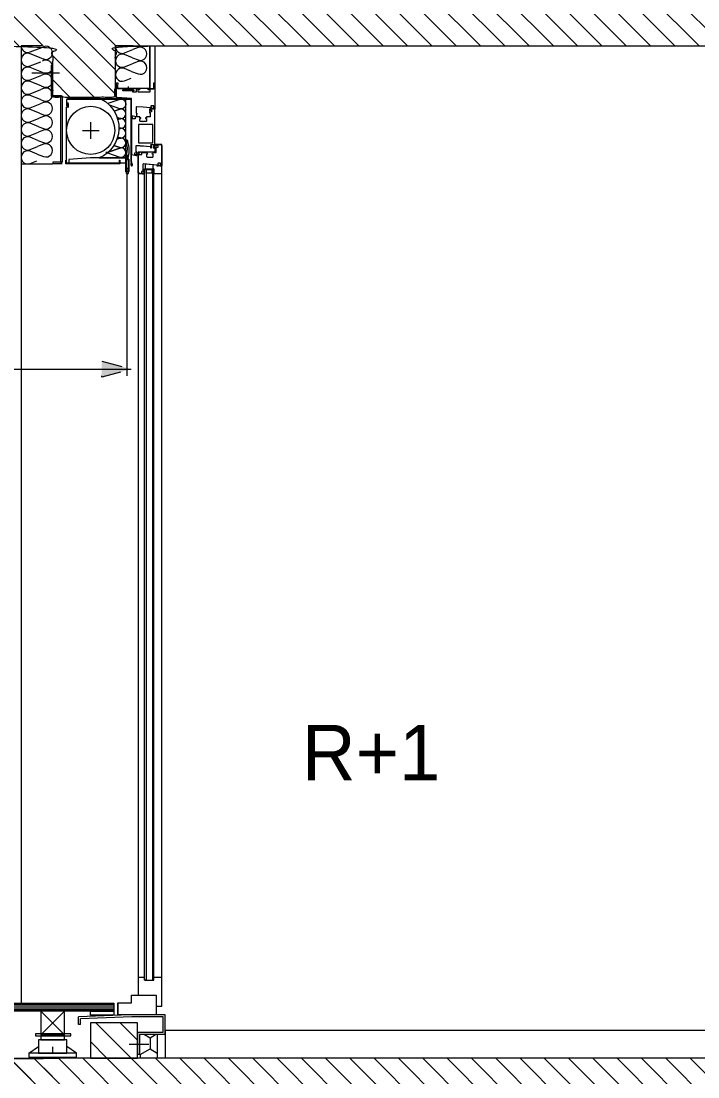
# Model space of a CAD drawing. Header units: centimetres. Extents: x -6341 to 23117, y -10090 to 8065.
# Drawn here: x -1090.5 to -918.5, y -349.8 to -81.8 of the extents above; entities that cross this region are included whole.
import ezdxf

# ---------------------------------------------------------------- set-up
doc = ezdxf.new("R2010")
doc.units = ezdxf.units.CM
doc.header["$LTSCALE"] = 12.7
doc.linetypes.add('VW-01', pattern=[0.83312, 0.41656, -0.41656])
doc.layers.get('0').update_dxf_attribs({"lineweight": 5})
for name, color, linetype, lineweight in [('B BATI-GO-coupé', 7, 'Continuous', 35), ('B BATI-GO-vu', 7, 'Continuous', 5), ('B BATI-isolation', 7, 'Continuous', 5), ('B Général', 7, 'Continuous', 5), ('C ANNOTATIONS-cotation', 7, 'Continuous', 5), ('FENETRES - vu', 7, 'Continuous', 5)]:
    doc.layers.add(name, color=color, linetype=linetype, lineweight=lineweight)
doc.styles.add('Eurostile', font='')
doc.styles.get('Eurostile').set_extended_font_data('Eurostile')
pattern_1 = [(45, (0, 0), (3.5277778, -2.6458333), [])]

# ---------------------------------------------------------------- blocks, each defined once
blk = doc.blocks.new('Groupe-55-1')
at = {"layer": 'B Général', "lineweight": 5}
for p, q in [((-5362.72, 2519.17), (-5360.22, 2520.87)), ((-5356.64, 2520.8), (-5356.64, 2519.23)), ((-5350.56, 2519.17), (-5353.07, 2520.86))]:
    blk.add_line(p, q, dxfattribs=at)
at = {"layer": 'B Général', "color": 7, "lineweight": 5, "flags": 128}
for points in [[(-5361.23, 2524.08), (-5352.29, 2524.08), (-5352.29, 2523.57), (-5361.23, 2523.57)], [(-5360.22, 2522.57), (-5353.07, 2522.57), (-5353.07, 2519.17), (-5360.22, 2519.17)], [(-5359.62, 2523.57), (-5353.66, 2523.57), (-5353.66, 2522.57), (-5359.62, 2522.57)], [(-5362.72, 2519.17), (-5350.56, 2519.17), (-5350.56, 2518.16), (-5362.72, 2518.16)]]:
    blk.add_lwpolyline(points, close=True, dxfattribs=at)
blk = doc.blocks.new('loggia sans lumon')
at = {"layer": 'B Général', "linetype": 'Continuous', "lineweight": 5, "true_color": 0x808080}
h = blk.add_hatch(dxfattribs=at)
h.set_pattern_fill('BOIS FIL HOR', color=8, style=0, pattern_type=2)
h.set_pattern_definition([(0, (0.52917, -0.70556), (0.352777777, -0.440972222), [])])
h.paths.add_polyline_path([(-5156.17, 2531.93), (-5372.22, 2531.93), (-5372.22, 2529.83), (-5156.17, 2529.83)])
at = {"layer": 'B Général', "linetype": 'Continuous', "lineweight": 5}
h = blk.add_hatch(dxfattribs=at)
h.set_pattern_fill('45_0_15_52', style=0, pattern_type=2)
h.set_pattern_definition(pattern_1)
h.paths.add_polyline_path([(-5356.59, 2517.91), (-5356.62, 2497.93), (-5151.67, 2497.93), (-5151.67, 2499.93), (-5151.28, 2499.82), (-5150.93, 2499.67), (-5150.62, 2499.48), (-5150.35, 2499.25), (-5150.12, 2498.98), (-5149.93, 2498.67), (-5149.78, 2498.32), (-5149.67, 2497.93), (-5148.17, 2497.93), (-5148.17, 2515.82)])
at = {"layer": 'B Général', "color": 7, "linetype": 'Continuous', "lineweight": 5}
for p, q in [((-5359.62, 2529.83), (-5353.62, 2523.83)), ((-5359.62, 2523.83), (-5353.62, 2529.83))]:
    blk.add_line(p, q, dxfattribs=at)
at = {"layer": 'B Général', "lineweight": 5, "flags": 128}
for points in [[(-5156.17, 2531.93), (-5372.22, 2531.93), (-5372.22, 2529.83), (-5156.17, 2529.83)], [(-5359.62, 2529.83), (-5353.62, 2529.83), (-5353.62, 2523.83), (-5359.62, 2523.83)]]:
    blk.add_lwpolyline(points, close=True, dxfattribs=at)
at = {"layer": 'B Général', "color": 7, "linetype": 'Continuous', "lineweight": 5}
blk.add_open_spline([(-5356.62, 2497.93), (-5254.15, 2497.93), (-5151.67, 2497.93), (-5151.67, 2498.93), (-5151.67, 2499.93), (-5150.02, 2499.57), (-5149.67, 2497.93), (-5148.92, 2497.93), (-5148.17, 2497.93), (-5148.17, 2506.87), (-5148.17, 2515.82), (-5252.38, 2516.86), (-5356.59, 2517.91)], degree=2, knots=[0, 0, 0, 1, 1, 2, 2, 3, 3, 4, 4, 5, 5, 6, 6, 6], dxfattribs=at)
at = {"layer": 'B Général', "color": 7}
blk.add_blockref('Groupe-55-1', (0, 0), dxfattribs=at)
blk = doc.blocks.new('Groupe-66-1')
at = {"layer": 'FENETRES - vu', "color": 7, "lineweight": 5, "flags": 128}
for points in [[(-1712.52, 3542.83, -0.409755), (-1711.29, 3543.97, -0.408492), (-1710.06, 3542.83)], [(-1707.89, 3541.8), (-1707.66, 3542.45, 0.080781), (-1707.59, 3542.8, -0.008653), (-1707.59, 3542.83, 0.391634), (-1708.83, 3543.97, 0.391634), (-1710.06, 3542.83, -0.008653), (-1710.06, 3542.79, 0.080781), (-1710, 3542.45), (-1709.5, 3541.04)], [(-1705.26, 3542.24), (-1705.19, 3542.45, 0.080781), (-1705.13, 3542.8, -0.008653), (-1705.13, 3542.83, 0.391634), (-1706.36, 3543.97, 0.391634), (-1707.59, 3542.83, -0.008653), (-1707.59, 3542.8, 0.080781), (-1707.53, 3542.45), (-1707.36, 3541.96)], [(-1702.91, 3541.91), (-1702.72, 3542.45, 0.080781), (-1702.66, 3542.8, -0.008653), (-1702.66, 3542.83, 0.391634), (-1703.89, 3543.97, 0.391634), (-1705.13, 3542.83, -0.008653), (-1705.13, 3542.8, 0.080781), (-1705.06, 3542.45), (-1704.99, 3542.24)], [(-1700.79, 3540.95), (-1700.26, 3542.45, 0.080781), (-1700.19, 3542.8, -0.008653), (-1700.19, 3542.83, 0.391634), (-1701.43, 3543.97, 0.391634), (-1702.66, 3542.83, -0.008653), (-1702.66, 3542.8, 0.080781), (-1702.6, 3542.45), (-1702.34, 3541.72)], [(-1698.96, 3543.97, 0.391649), (-1700.19, 3542.83, -0.008653), (-1700.19, 3542.8, 0.080781), (-1700.13, 3542.45), (-1699.09, 3539.51)], [(-1699.01, 3539.26, -0.068645), (-1698.96, 3538.97, -0.080781), (-1698.9, 3539.31), (-1697.79, 3542.45, 0.080781), (-1697.73, 3542.8, -0.008653), (-1697.73, 3542.83, 0.391619), (-1698.96, 3543.97)], [(-1712.52, 3542.81, -0.003455), (-1712.52, 3542.83)], [(-1712.52, 3542.81, 0.008471), (-1712.52, 3542.78)], [(-1712.52, 3542.78, 0.076554), (-1712.46, 3542.45), (-1711.4, 3539.44)], [(-1709.5, 3541.04), (-1710, 3542.45, -0.080781), (-1710.06, 3542.79, -0.080781), (-1710.12, 3542.45), (-1711.05, 3539.81)], [(-1707.36, 3541.96), (-1707.53, 3542.45, -0.080781), (-1707.59, 3542.8, -0.080781), (-1707.66, 3542.45), (-1707.89, 3541.8)], [(-1704.99, 3542.24), (-1705.06, 3542.45, -0.080781), (-1705.13, 3542.8, -0.080781), (-1705.19, 3542.45), (-1705.26, 3542.24)], [(-1702.34, 3541.72), (-1702.6, 3542.45, -0.080781), (-1702.66, 3542.8, -0.080781), (-1702.72, 3542.45), (-1702.91, 3541.91)], [(-1699.09, 3539.51), (-1700.13, 3542.45, -0.080781), (-1700.19, 3542.8, -0.080781), (-1700.26, 3542.45), (-1700.79, 3540.95)], [(-1698.91, 3539.29, -0.00473), (-1698.9, 3539.31), (-1697.79, 3542.45, 0.080781), (-1697.73, 3542.8, 0.022561), (-1697.72, 3542.7)], [(-1697.72, 3542.7, -0.022561), (-1697.73, 3542.8, 0.008653), (-1697.73, 3542.83, -0.022591), (-1697.72, 3542.93)], [(-1699.09, 3539.51), (-1699.02, 3539.31, -0.012068), (-1699.01, 3539.26)]]:
    blk.add_lwpolyline(points, format="xyb", dxfattribs=at)
for points in [[(-1710.06, 3542.79, -0.008653), (-1710.06, 3542.83, -0.008653), (-1710.06, 3542.79)], [(-1707.59, 3542.8, -0.008653), (-1707.59, 3542.83, -0.008653), (-1707.59, 3542.8)], [(-1705.13, 3542.8, -0.008653), (-1705.13, 3542.83, -0.008653), (-1705.13, 3542.8)], [(-1702.66, 3542.8, -0.008653), (-1702.66, 3542.83, -0.008653), (-1702.66, 3542.8)], [(-1700.19, 3542.8, -0.008653), (-1700.19, 3542.83, -0.008653), (-1700.19, 3542.8)], [(-1697.73, 3542.8, -0.008653), (-1697.73, 3542.83, -0.008653), (-1697.73, 3542.8)], [(-1698.96, 3538.93, -0.008653), (-1698.96, 3538.97, -0.008653), (-1698.96, 3538.93)]]:
    blk.add_lwpolyline(points, format="xyb", close=True, dxfattribs=at)
blk = doc.blocks.new('Groupe-67-1')
at = {"layer": 'FENETRES - vu', "lineweight": 5, "flags": 128}
blk.add_lwpolyline([(-1697.65, 3543.97), (-1712.52, 3543.97), (-1712.52, 3537.79, -0.290703), (-1704.91, 3542.24, -0.290703), (-1697.65, 3537.24)], format="xyb", close=True, dxfattribs=at)
at = {"layer": 'FENETRES - vu', "color": 7}
blk.add_blockref('Groupe-66-1', (0, 0), dxfattribs=at)
blk = doc.blocks.new('Groupe-68-1')
at = {"layer": 'FENETRES - vu', "lineweight": 5}
for p, q in [((-1704.61, 3532.96), (-1704.61, 3537.21)), ((-1702.48, 3535.08), (-1706.73, 3535.08))]:
    blk.add_line(p, q, dxfattribs=at)
at = {"layer": 'FENETRES - vu', "lineweight": 5, "flags": 128}
blk.add_lwpolyline([(-1696.37, 3529.52), (-1696.37, 3543.97), (-1697.65, 3543.97), (-1697.65, 3535.05), (-1697.22, 3529.52)], close=True, dxfattribs=at)
at = {"layer": 'FENETRES - vu', "lineweight": 5}
blk.add_circle((-1704.61, 3535.08), 6.12, dxfattribs=at)
at = {"layer": 'FENETRES - vu', "color": 7}
blk.add_blockref('Groupe-67-1', (0, 0), dxfattribs=at)
blk = doc.blocks.new('Groupe-69-1')
at = {"layer": 'FENETRES - vu'}
for p, q in [((-1475.07, 3553.99), (-1480.07, 3553.99)), ((-1480.07, 3553.99), (-1480.07, 3544.99)), ((-1475.07, 3553.99), (-1475.07, 3547.49)), ((-1475.57, 3553.49), (-1479.57, 3553.49)), ((-1479.57, 3553.49), (-1479.57, 3545.49)), ((-1475.57, 3553.49), (-1475.57, 3546.99)), ((-1472.57, 3549.82), (-1472.57, 3544.82)), ((-1475.57, 3546.99), (-1470.07, 3546.99)), ((-1475.07, 3547.49), (-1470.07, 3547.49)), ((-1470.07, 3546.99), (-1470.07, 3547.49)), ((-1480.07, 3544.99), (-1479.59, 3531.99)), ((-1479.57, 3545.49), (-1479.09, 3532.49)), ((-1477.59, 3532.49), (-1479.09, 3532.49)), ((-1477.59, 3532.49), (-1477.59, 3531.99)), ((-1477.59, 3531.99), (-1479.59, 3531.99))]:
    blk.add_line(p, q, dxfattribs=at)
blk = doc.blocks.new('Groupe-70-1')
at = {"layer": 'B BATI-GO-vu', "linetype": 'Continuous', "lineweight": 5}
h = blk.add_hatch(dxfattribs=at)
h.set_pattern_fill('45_0_15_52', style=0, pattern_type=2)
h.set_pattern_definition(pattern_1)
h.paths.add_polyline_path([(-1469.09, 3534.99), (-1469.09, 3546.99), (-1478.07, 3546.99), (-1478.07, 3534.99)])
at = {"layer": 'B BATI-GO-vu', "flags": 128}
blk.add_lwpolyline([(-1469.09, 3534.99), (-1469.09, 3546.99), (-1478.07, 3546.99), (-1478.07, 3534.99)], close=True, dxfattribs=at)
blk = doc.blocks.new('Groupe-71-1')
at = {"layer": 'B BATI-isolation', "linetype": 'Continuous', "lineweight": 5, "true_color": 0x444444}
h = blk.add_hatch(dxfattribs=at)
h.set_pattern_fill('HEXA_0_05_5', color=250, style=0, pattern_type=2)
h.set_pattern_definition([(0, (-107.5736, -81.019), (4.2613636, 2.4602994), [2.840909, -5.681818]), (120, (-107.5736, -81.019), (-4.2613636, 2.4602994), [2.840909, -5.681818]), (60, (-104.7327, -76.0983), (9e-09, 4.9205988), [2.840909, -5.681818])])
h.paths.add_polyline_path([(-1473.65, 3547.49), (-1470.07, 3547.49), (-1470.07, 3546.99), (-1469.07, 3546.99), (-1469.07, 3551.99), (-1475.07, 3551.99), (-1475.07, 3547.49)])
at = {"layer": 'B BATI-GO-coupé', "linetype": 'Continuous', "lineweight": 5}
blk.add_line((-1696.09, 3517.4), (-1483.07, 3517.4), dxfattribs=at)
at = {"layer": 'B BATI-GO-vu', "linetype": 'Continuous', "lineweight": 5}
for p, q in [((-1476.09, 3553.99), (-1469.09, 3553.99)), ((-1480.07, 3551.99), (-1480.07, 3541.99)), ((-1475.09, 3551.99), (-1469.09, 3551.99)), ((-1483.09, 3541.99), (-1480.07, 3541.99))]:
    blk.add_line(p, q, dxfattribs=at)
at = {"layer": 'B BATI-GO-vu', "linetype": 'Continuous', "lineweight": 5, "flags": 128}
blk.add_lwpolyline([(-1480.99, 3534.99), (-1480.99, 3540.99), (-1479.99, 3540.99), (-1479.99, 3534.99)], close=True, dxfattribs=at)
at = {"layer": 'B BATI-isolation'}
for p, q in [((-1475.07, 3553.99), (-1469.07, 3553.99)), ((-1475.07, 3551.99), (-1469.07, 3551.99))]:
    blk.add_line(p, q, dxfattribs=at)
at = {"layer": 'B Général', "color": 7, "lineweight": 5}
for p, q in [((-1487.67, 3553.11), (-1695.61, 3553.11)), ((-1693.99, 3547.11), (-1488.07, 3547.11)), ((-1719.14, 3527.11), (-1719.14, 3520.11))]:
    blk.add_line(p, q, dxfattribs=at)
at = {"layer": 'B Général', "lineweight": 5}
for p, q in [((-1488.86, 3548.84), (-1488.86, 3550.94)), ((-1714.64, 3544.66), (-1715.77, 3544.66))]:
    blk.add_line(p, q, dxfattribs=at)
at = {"layer": 'B Général', "color": 7, "linetype": 'Continuous', "lineweight": 5}
for p, q in [((-1714.64, 3543.59), (-1714.89, 3543.59)), ((-1714.64, 3543.46), (-1714.89, 3543.46)), ((-1714.64, 3543.35), (-1714.89, 3543.35)), ((-1642.31, 3544.38), (-1693.81, 3544.38))]:
    blk.add_line(p, q, dxfattribs=at)
at = {"layer": 'B Général', "color": 7, "linetype": 'Continuous', "lineweight": 5, "flags": 128}
for points in [[(-1726.07, 3550.1), (-1726.07, 3551.4), (-1715.16, 3551.4), (-1715.16, 3550.1)], [(-1726.07, 3541.4), (-1726.07, 3550.1), (-1715.21, 3550.1), (-1715.21, 3541.4)], [(-1701.48, 3550.85), (-1706.08, 3550.85), (-1706.08, 3547.25), (-1701.48, 3547.25)], [(-1693.85, 3550.74), (-1693.85, 3550.71), (-1694.61, 3550.71), (-1694.61, 3550.74)], [(-1694.61, 3549.14), (-1694.61, 3549.17), (-1693.85, 3549.17), (-1693.85, 3549.14)], [(-1714.64, 3543.26), (-1714.89, 3543.26), (-1714.89, 3546.06), (-1714.64, 3546.06)]]:
    blk.add_lwpolyline(points, close=True, dxfattribs=at)
at = {"layer": 'B Général', "color": 7, "lineweight": 5, "flags": 128}
blk.add_lwpolyline([(-1726.07, 3551.4), (-1715.16, 3551.4), (-1715.16, 3550.1), (-1726.07, 3550.1)], dxfattribs=at)
at = {"layer": 'B Général', "color": 7, "linetype": 'Continuous', "lineweight": 5, "flags": 128}
for points in [[(-1710.11, 3551.41, -0.414214), (-1710.01, 3551.31), (-1710.01, 3550.91), (-1710.28, 3550.91), (-1710.28, 3551.14), (-1710.71, 3551.14, 0.414214), (-1710.81, 3551.04), (-1710.81, 3550.46, 0.414214), (-1710.71, 3550.36), (-1710.66, 3550.36, 0.414214), (-1710.56, 3550.46), (-1710.56, 3550.51), (-1710.01, 3550.51), (-1710.01, 3550.26), (-1710.31, 3550.29), (-1710.46, 3548.38), (-1710.58, 3546.77, 0.437409), (-1710.48, 3546.66), (-1708.96, 3546.66), (-1708.96, 3546.81), (-1708.71, 3546.81, -0.339454), (-1708.69, 3546.8), (-1708.66, 3546.69), (-1708.36, 3546.69), (-1708.33, 3546.8, -0.339454), (-1708.31, 3546.81), (-1708.01, 3546.81), (-1708.01, 3546.66), (-1708.3, 3545.56, -0.339454), (-1708.49, 3545.41), (-1712.71, 3545.41), (-1712.92, 3541.8, -0.396669), (-1713.12, 3541.61), (-1716.71, 3541.61), (-1716.71, 3541.79, -0.468969), (-1716.47, 3541.99), (-1716.06, 3541.91), (-1715.21, 3541.91), (-1715.21, 3545.41), (-1715.21, 3545.59, -0.468969), (-1714.97, 3545.79), (-1714.56, 3545.71), (-1714.46, 3545.71, 0.414214), (-1714.41, 3545.76), (-1714.41, 3546.74), (-1715.11, 3546.74, -0.414214), (-1715.16, 3546.79), (-1715.16, 3547.51), (-1714.89, 3547.51), (-1714.89, 3547.01), (-1714.39, 3547.01), (-1714.39, 3548.41), (-1714.39, 3550.21), (-1714.89, 3550.21), (-1714.89, 3549.71), (-1715.16, 3549.71), (-1715.16, 3551.11), (-1716.71, 3551.11, -0.414214), (-1716.41, 3551.41), (-1714.12, 3551.41), (-1710.11, 3551.41)], [(-1698.89, 3546.8, 0.339454), (-1698.91, 3546.81), (-1699.16, 3546.81), (-1699.16, 3546.66), (-1700.74, 3546.66, -0.437459), (-1700.79, 3546.72), (-1700.73, 3547.48), (-1700.71, 3547.66), (-1700.66, 3548.38), (-1700.68, 3548.41), (-1700.65, 3548.45), (-1700.59, 3549.26), (-1700.57, 3549.44), (-1700.51, 3550.29), (-1700.21, 3550.26), (-1700.21, 3550.51), (-1700.76, 3550.51), (-1700.76, 3550.46, -0.414214), (-1700.86, 3550.36), (-1700.91, 3550.36, -0.414214), (-1701.01, 3550.46), (-1701.01, 3551.04, -0.414214), (-1700.91, 3551.14), (-1700.48, 3551.14), (-1700.48, 3550.91), (-1700.21, 3550.91), (-1700.21, 3551.31, 0.414214), (-1700.31, 3551.41), (-1709.81, 3551.41, 0.414214), (-1710.01, 3551.21), (-1710.01, 3550.01), (-1709.71, 3550.01, 0.339454), (-1709.69, 3550.03), (-1709.66, 3550.14, 0.493145), (-1709.68, 3550.16), (-1709.75, 3550.16, -0.414214), (-1709.78, 3550.19), (-1709.78, 3550.46, -0.414214), (-1709.73, 3550.51), (-1709.35, 3550.51, -0.339454), (-1709.31, 3550.48), (-1709.23, 3550.2, -0.493145), (-1709.26, 3550.16), (-1709.34, 3550.16, 0.493145), (-1709.36, 3550.14), (-1709.33, 3550.03, 0.339454), (-1709.31, 3550.01), (-1709.06, 3550.01), (-1709.06, 3550.16), (-1708.01, 3550.16), (-1708.01, 3549.22), (-1707.79, 3549.22), (-1707.79, 3549.02), (-1707.61, 3549.02), (-1707.61, 3549.24), (-1706.98, 3549.24, -0.414214), (-1706.83, 3549.09), (-1706.83, 3548.46), (-1706.78, 3548.41), (-1706.83, 3548.36), (-1706.83, 3547.74, -0.414214), (-1706.98, 3547.59), (-1707.61, 3547.59), (-1707.61, 3547.8), (-1707.79, 3547.8), (-1707.79, 3547.6), (-1708.01, 3547.6), (-1708.01, 3546.45), (-1708.01, 3546.36), (-1707.51, 3546.36), (-1707.51, 3545.78, -0.414214), (-1707.61, 3545.68), (-1708.01, 3545.68), (-1708.01, 3545.51, 0.414214), (-1707.91, 3545.41), (-1707.01, 3545.41), (-1698.69, 3545.41, 0.339454), (-1698.5, 3545.56), (-1698.21, 3546.66), (-1698.21, 3546.81), (-1698.51, 3546.81, 0.339454), (-1698.53, 3546.8), (-1698.56, 3546.69, 0.493145), (-1698.54, 3546.66), (-1698.46, 3546.66, -0.493145), (-1698.43, 3546.63), (-1698.51, 3546.35, -0.339454), (-1698.55, 3546.31), (-1698.86, 3546.31, -0.339454), (-1698.91, 3546.35), (-1698.98, 3546.63, -0.493145), (-1698.95, 3546.66), (-1698.88, 3546.66, 0.493145), (-1698.86, 3546.69)], [(-1695.78, 3552.61), (-1695.78, 3552.84), (-1696.21, 3552.84, 0.198912), (-1696.28, 3552.81, 0.198912), (-1696.31, 3552.74), (-1696.31, 3552.28, 0.335609), (-1696.2, 3552.14, 0.179888), (-1696.11, 3552.14), (-1696.07, 3552.17, -0.109518), (-1695.85, 3552.21), (-1695.51, 3552.21), (-1695.51, 3551.96), (-1695.81, 3551.99), (-1696.08, 3548.47, 0.209139), (-1696.06, 3548.39, 0.209139), (-1695.98, 3548.36), (-1694.46, 3548.36), (-1694.46, 3548.51), (-1694.21, 3548.51, -0.339454), (-1694.19, 3548.5), (-1694.16, 3548.39, -0.233167), (-1694.16, 3548.37, -0.233167), (-1694.18, 3548.36), (-1694.25, 3548.36, 0.233167), (-1694.27, 3548.35, 0.233167), (-1694.28, 3548.33), (-1694.21, 3548.05, 0.339454), (-1694.16, 3548.01), (-1693.85, 3548.01, 0.339454), (-1693.81, 3548.05), (-1693.73, 3548.33, 0.233167), (-1693.74, 3548.35, 0.233167), (-1693.76, 3548.36), (-1693.84, 3548.36, -0.233167), (-1693.85, 3548.37, -0.233167), (-1693.86, 3548.39), (-1693.83, 3548.5, -0.339454), (-1693.81, 3548.51), (-1693.51, 3548.51), (-1693.51, 3548.36), (-1693.8, 3547.26, -0.339454), (-1693.99, 3547.11), (-1698.86, 3547.11, -0.198912), (-1698.93, 3547.14, -0.198912), (-1698.96, 3547.21), (-1698.96, 3547.36), (-1698.81, 3547.36), (-1698.81, 3547.31), (-1698.61, 3547.31, 0.414214), (-1698.51, 3547.41), (-1698.51, 3548.04), (-1698.91, 3548.04), (-1698.91, 3547.94), (-1699.01, 3547.94), (-1699.01, 3549.3), (-1698.79, 3549.3), (-1698.79, 3549.44), (-1698.61, 3549.5), (-1698.61, 3549.29), (-1697.98, 3549.29, 0.414214), (-1697.83, 3549.44), (-1697.83, 3550.06), (-1697.78, 3550.11), (-1697.83, 3550.16), (-1697.83, 3550.79, 0.414214), (-1697.98, 3550.94), (-1698.61, 3550.94), (-1698.61, 3550.72), (-1698.79, 3550.79), (-1698.79, 3550.92), (-1699.01, 3550.92), (-1699.01, 3551.71), (-1700.31, 3551.71, -0.339454), (-1700.33, 3551.73), (-1700.36, 3551.84, -0.233167), (-1700.35, 3551.86, -0.233167), (-1700.34, 3551.86), (-1700.26, 3551.86, 0.233167), (-1700.24, 3551.87, 0.233167), (-1700.23, 3551.9), (-1700.31, 3552.18, 0.339454), (-1700.35, 3552.21), (-1700.76, 3552.21, 0.198912), (-1700.79, 3552.2, 0.198912), (-1700.81, 3552.16), (-1700.81, 3551.89, 0.198912), (-1700.8, 3551.87, 0.198912), (-1700.78, 3551.86), (-1700.68, 3551.86, -0.233167), (-1700.66, 3551.86, -0.233167), (-1700.66, 3551.84), (-1700.69, 3551.73, -0.339454), (-1700.71, 3551.71), (-1701.01, 3551.71), (-1701.01, 3552.91, -0.414214), (-1700.81, 3553.11), (-1695.61, 3553.11, -0.414214), (-1695.51, 3553.01), (-1695.51, 3552.66, -0.414214), (-1695.56, 3552.61)], [(-1712.52, 3545.01, -0.414214), (-1712.22, 3545.31), (-1696.72, 3545.31), (-1695.86, 3545.61, -0.463007), (-1695.72, 3545.53, -0.463007), (-1695.82, 3545.41), (-1696.32, 3545.41), (-1696.32, 3545.31), (-1695.82, 3545.31, 0.463007), (-1695.63, 3545.55, 0.463007), (-1695.89, 3545.7), (-1696.74, 3545.41), (-1712.22, 3545.41, 0.414214), (-1712.62, 3545.01), (-1712.62, 3529.31, 0.414214), (-1712.22, 3528.91), (-1710.96, 3528.91, 0.414214), (-1710.82, 3529.05, 0.414214), (-1710.96, 3529.19), (-1711.35, 3529.19, -0.414214), (-1711.42, 3529.27, -0.414214), (-1711.35, 3529.34), (-1710.75, 3529.34, -0.2215), (-1710.53, 3529.24), (-1710.45, 3529.3, 0.2215), (-1710.75, 3529.44), (-1711.35, 3529.44, 0.414214), (-1711.52, 3529.27, 0.414214), (-1711.35, 3529.09), (-1710.96, 3529.09, -0.414214), (-1710.92, 3529.05, -0.414214), (-1710.96, 3529.01), (-1712.22, 3529.01, -0.414214), (-1712.52, 3529.31)], [(-1697.32, 3543.98, -0.414214), (-1697.35, 3544.01), (-1697.35, 3544.23, 0.365338), (-1697.38, 3544.27), (-1697.71, 3544.35, 0.414214), (-1697.79, 3544.27, 0.414214), (-1697.71, 3544.19), (-1697.68, 3544.19, -0.414214), (-1697.65, 3544.16), (-1697.65, 3544.13, -0.414214), (-1697.68, 3544.1), (-1697.71, 3544.1, -0.414214), (-1697.88, 3544.28, -0.414214), (-1697.71, 3544.45), (-1697.39, 3544.37, 0.464839), (-1697.35, 3544.4), (-1697.35, 3544.63, -0.414214), (-1697.2, 3544.78), (-1694.11, 3544.78, -0.414214), (-1694.08, 3544.75), (-1694.08, 3544.57, -0.414214), (-1694.12, 3544.53), (-1694.14, 3544.53, -0.414214), (-1694.18, 3544.57), (-1694.18, 3544.68), (-1694.86, 3544.68), (-1694.86, 3544.08), (-1694.18, 3544.08), (-1694.18, 3544.19, -0.414214), (-1694.14, 3544.23), (-1694.12, 3544.23, -0.414214), (-1694.08, 3544.19), (-1694.08, 3544.01, -0.414214), (-1694.11, 3543.98)], [(-1697.35, 3544.63), (-1697.35, 3544.4, -0.464839), (-1697.39, 3544.37), (-1697.71, 3544.45, 0.414214), (-1697.88, 3544.28, 0.414214), (-1697.71, 3544.1), (-1697.68, 3544.1, 0.414214), (-1697.65, 3544.13), (-1697.65, 3544.16, 0.414214), (-1697.68, 3544.19), (-1697.71, 3544.19, -0.414214), (-1697.79, 3544.27, -0.414214), (-1697.71, 3544.35), (-1697.38, 3544.27, -0.365338), (-1697.35, 3544.23), (-1697.35, 3544.01, 0.414214), (-1697.32, 3543.98), (-1694.11, 3543.98, 0.414214), (-1694.08, 3544.01), (-1694.08, 3544.19, 0.414214), (-1694.12, 3544.23), (-1694.14, 3544.23, 0.414214), (-1694.18, 3544.19), (-1694.18, 3544.08), (-1694.86, 3544.08), (-1694.86, 3544.68), (-1694.18, 3544.68), (-1694.18, 3544.57, 0.414214), (-1694.14, 3544.53), (-1694.12, 3544.53, 0.414214), (-1694.08, 3544.57), (-1694.08, 3544.75, 0.414214), (-1694.11, 3544.78), (-1697.2, 3544.78, 0.414214)], [(-1697.2, 3544.68, 0.414214), (-1697.25, 3544.63), (-1697.25, 3544.11, 0.414214), (-1697.21, 3544.08), (-1694.96, 3544.08), (-1694.96, 3544.68)], [(-1694.96, 3544.68), (-1694.96, 3544.08), (-1697.21, 3544.08, -0.414214), (-1697.25, 3544.11), (-1697.25, 3544.63, -0.414214), (-1697.2, 3544.68)], [(-1694.28, 3544.58), (-1694.28, 3544.18), (-1694.18, 3544.18), (-1694.18, 3544.3, -0.414214), (-1694.15, 3544.33), (-1694.13, 3544.33, -0.344183), (-1694.11, 3544.31, 0.52416), (-1693.64, 3544.13, 0.52416), (-1693.64, 3544.63, 0.52416), (-1694.11, 3544.45, -0.344183), (-1694.13, 3544.43), (-1694.15, 3544.43, -0.414214), (-1694.18, 3544.46), (-1694.18, 3544.58)], [(-1714.06, 3541.11), (-1713.46, 3541.11), (-1713.46, 3541.61), (-1714.06, 3541.61, -0.4)], [(-1696.18, 3540.61), (-1696.18, 3542.37, 0.414214), (-1696.18, 3542.37), (-1697.08, 3542.37), (-1697.08, 3542.47), (-1696.18, 3542.47, -0.414214), (-1696.08, 3542.37), (-1696.08, 3540.61), (-1696.08, 3528.85, -0.414214), (-1696.18, 3528.75), (-1697.08, 3528.75), (-1697.08, 3528.85), (-1696.18, 3528.85)], [(-1710.39, 3528.96), (-1710.79, 3529.32), (-1711.35, 3529.32), (-1711.35, 3529.22), (-1710.83, 3529.22), (-1710.43, 3528.86), (-1696.3, 3528.86, 0.414214), (-1696.2, 3528.96), (-1696.2, 3530.86), (-1696.3, 3530.86), (-1696.3, 3528.96)]]:
    blk.add_lwpolyline(points, format="xyb", close=True, dxfattribs=at)
at = {"layer": 'B Général', "lineweight": 5, "flags": 128}
for points in [[(-1693.63, 3548.74), (-1694.86, 3548.74), (-1694.86, 3551.14), (-1693.63, 3551.14), (-1693.63, 3553.11), (-1701.01, 3553.11), (-1701.01, 3551.4), (-1699.07, 3551.4), (-1699.07, 3547.11), (-1693.63, 3547.11)], [(-1480.07, 3541.99), (-1483.09, 3541.99), (-1483.09, 3545.41), (-1485.09, 3545.41), (-1485.09, 3551.71), (-1480.07, 3551.71)], [(-1696.05, 3548.94), (-1694.86, 3548.94), (-1694.86, 3550.94), (-1695.89, 3550.94)]]:
    blk.add_lwpolyline(points, close=True, dxfattribs=at)
at = {"layer": 'B Général', "color": 7, "lineweight": 5, "flags": 128}
for points in [[(-1694.86, 3551.14), (-1694.86, 3550.74), (-1488.86, 3550.74), (-1488.86, 3551.14)], [(-1694.86, 3548.74), (-1694.86, 3549.14), (-1488.86, 3549.14), (-1488.86, 3548.74)], [(-1693.85, 3549.14), (-1693.85, 3549.17), (-1694.61, 3549.17), (-1694.61, 3549.14)]]:
    blk.add_lwpolyline(points, close=True, dxfattribs=at)
blk.add_lwpolyline([(-1693.92, 3549.94), (-1693.85, 3549.94, -0.414214), (-1693.76, 3549.84), (-1693.76, 3549.26, -0.414214), (-1693.85, 3549.17), (-1694.61, 3549.17, -0.414214), (-1694.71, 3549.26), (-1694.71, 3550.61, -0.414214), (-1694.61, 3550.71), (-1693.85, 3550.71, -0.414214), (-1693.76, 3550.61), (-1693.76, 3550.03, -0.414214), (-1693.85, 3549.94)], format="xyb", dxfattribs=at)
at = {"layer": 'B Général', "color": 7, "linetype": 'Continuous', "lineweight": 5, "flags": 128}
blk.add_lwpolyline([(-1702.05, 3544.17), (-1702.04, 3544.2), (-1702.04, 3544.2), (-1701.94, 3544.17, -0.414174), (-1701.91, 3544.11, -0.414185), (-1701.97, 3544.08), (-1702.08, 3544.12, -0.414201), (-1702.17, 3544.29, -0.331865), (-1702, 3544.41), (-1701.52, 3544.41, 0.41404), (-1701.47, 3544.46), (-1701.48, 3544.5, -0.058942), (-1701.48, 3544.51, -0.330261), (-1701.45, 3544.55, -0.022246), (-1700.79, 3544.68), (-1700.74, 3544.65), (-1700.69, 3544.69, -0.008901), (-1699.84, 3544.77), (-1699.79, 3544.74), (-1699.74, 3544.78, -0.495603), (-1699.73, 3544.78, -0.01102), (-1698.72, 3544.75), (-1698.67, 3544.71), (-1698.62, 3544.74, -0.034922), (-1698.3, 3544.69, -0.026569), (-1697.59, 3544.52), (-1697.59, 3544.51, -0.321867), (-1697.55, 3544.47, -0.401241), (-1697.6, 3544.42), (-1698.1, 3544.44), (-1698.12, 3544.44, 0.424456), (-1698.32, 3544.25), (-1698.32, 3544.22, 0.341677), (-1698.16, 3544.05), (-1697.68, 3544.01, 0.538894), (-1697.61, 3544.09), (-1697.62, 3544.09), (-1697.66, 3544.26, -0.49336), (-1697.63, 3544.3, -0.339236), (-1697.6, 3544.28), (-1697.56, 3544.11), (-1697.56, 3544.11, -0.530516), (-1697.68, 3543.95), (-1698.17, 3543.99, -0.114166), (-1698.28, 3544.04, 0.042765), (-1698.74, 3544.24), (-1698.79, 3544.29), (-1698.87, 3544.28, 0.037634), (-1699.75, 3544.39), (-1699.81, 3544.43), (-1699.86, 3544.4, 0.05236), (-1700.62, 3544.34), (-1700.67, 3544.36), (-1700.72, 3544.32, 0.061865), (-1701.4, 3544.07, -0.438041), (-1701.5, 3544.13), (-1701.54, 3544.31, 0.357418), (-1701.59, 3544.35), (-1702.01, 3544.35, 0.333034), (-1702.11, 3544.27, 0.414252), (-1702.06, 3544.17), (-1702.05, 3544.17)], format="xyb", dxfattribs=at)
at = {"layer": 'B Général', "color": 7, "lineweight": 5, "flags": 128}
for points in [[(-1715.06, 3541.11), (-1714.06, 3541.11, 0.4), (-1714.06, 3541.61), (-1715.06, 3541.61, 0.4), (-1715.06, 3541.11)], [(-1721.14, 3525.41), (-1713.44, 3525.41), (-1713.44, 3527.52, -0.414214), (-1713.14, 3527.82), (-1696.5, 3527.82), (-1696.5, 3525.47), (-1696.2, 3525.47), (-1696.2, 3527.82, -0.414214), (-1696.5, 3527.52), (-1713.14, 3527.52), (-1713.14, 3525.41, -0.414214), (-1713.44, 3525.11), (-1721.14, 3525.11)]]:
    blk.add_lwpolyline(points, format="xyb", close=True, dxfattribs=at)
at = {"layer": 'FENETRES - vu', "flags": 128}
blk.add_lwpolyline([(-1489.55, 3548.74), (-1489.55, 3547.11), (-1485.09, 3547.11), (-1485.09, 3551.71), (-1482.25, 3551.71), (-1482.25, 3553.11), (-1489.55, 3553.11), (-1489.55, 3551.14)], dxfattribs=at)
at = {"layer": 'B BATI-GO-vu', "color": 7}
blk.add_blockref('Groupe-70-1', (0, 0), dxfattribs=at)
at = {"layer": 'FENETRES - vu', "color": 7}
for name in ['Groupe-69-1', 'Groupe-68-1']:
    blk.add_blockref(name, (0, 0), dxfattribs=at)
blk = doc.blocks.new('Groupe-72-1')
at = {"layer": 'B Général', "color": 7, "linetype": 'Continuous', "lineweight": 5}
for p, q in [((-1725.61, 3547.1), (-1725.1, 3545.8)), ((-1722.07, 3547.1), (-1721.48, 3545.59)), ((-1726.07, 3545.85), (-1726.07, 3541.4)), ((-1696.09, 3517.39), (-1696.09, 3525.41)), ((-1726.07, 3522.66), (-1726.07, 3517.38)), ((-1725.85, 3523.1), (-1725.67, 3522.64)), ((-1722.32, 3523.1), (-1722.22, 3522.85)), ((-1718.78, 3523.1), (-1718.6, 3522.64)), ((-1715.24, 3523.1), (-1714.98, 3522.43)), ((-1711.7, 3523.1), (-1711.36, 3522.22)), ((-1708.16, 3523.1), (-1707.74, 3522.01)), ((-1704.63, 3523.1), (-1704.12, 3521.8)), ((-1701.09, 3523.1), (-1700.5, 3521.59)), ((-1726.07, 3517.38), (-1696.09, 3517.38))]:
    blk.add_line(p, q, dxfattribs=at)
at = {"layer": 'B Général', "color": 7, "linetype": 'Continuous', "lineweight": 5, "flags": 128}
for points in [[(-1723.05, 3545.68), (-1722.5, 3547.1, 0.335878), (-1723.05, 3549.04, 0.335878), (-1725.06, 3549.04, 0.335878), (-1725.61, 3547.1)], [(-1719.59, 3545.48), (-1718.96, 3547.1, 0.335878), (-1719.51, 3549.04, 0.335878), (-1721.53, 3549.04, 0.335878), (-1722.07, 3547.1)], [(-1726.07, 3541.4, 0.267898), (-1724.52, 3542.01, 0.267898), (-1724.27, 3543.66), (-1725.1, 3545.8)], [(-1723.05, 3545.68), (-1723.84, 3543.66, 0.335878), (-1723.3, 3541.72, 0.335878), (-1721.28, 3541.72, 0.335878), (-1720.73, 3543.66), (-1721.48, 3545.59)], [(-1719.59, 3545.48), (-1720.31, 3543.66, 0.335878), (-1719.76, 3541.72, 0.335878), (-1717.74, 3541.72, 0.335878), (-1717.19, 3543.66), (-1717.86, 3545.38)], [(-1722.98, 3522.48), (-1722.74, 3523.1, 0.335878), (-1723.29, 3525.04, 0.335878), (-1725.31, 3525.04, 0.335878), (-1725.85, 3523.1)], [(-1719.37, 3522.68), (-1719.2, 3523.1, 0.335878), (-1719.75, 3525.04, 0.335878), (-1721.77, 3525.04, 0.335878), (-1722.32, 3523.1)], [(-1715.91, 3522.48), (-1715.66, 3523.1, 0.335878), (-1716.21, 3525.04, 0.335878), (-1718.23, 3525.04, 0.335878), (-1718.78, 3523.1)], [(-1712.45, 3522.28), (-1712.13, 3523.1, 0.335878), (-1712.67, 3525.04, 0.335878), (-1714.69, 3525.04, 0.335878), (-1715.24, 3523.1)], [(-1708.99, 3522.08), (-1708.59, 3523.1, 0.335878), (-1709.14, 3525.04, 0.335878), (-1711.15, 3525.04, 0.335878), (-1711.7, 3523.1)], [(-1705.53, 3521.88), (-1705.05, 3523.1, 0.335878), (-1705.6, 3525.04, 0.335878), (-1707.62, 3525.04, 0.335878), (-1708.16, 3523.1)], [(-1702.07, 3521.68), (-1701.51, 3523.1, 0.335878), (-1702.06, 3525.04, 0.335878), (-1704.08, 3525.04, 0.335878), (-1704.63, 3523.1)], [(-1698.61, 3521.48), (-1697.97, 3523.1, 0.335878), (-1698.52, 3525.04, 0.335878), (-1700.54, 3525.04, 0.335878), (-1701.09, 3523.1)], [(-1726.07, 3517.38, 0.248596), (-1724.69, 3518.11, 0.248596), (-1724.51, 3519.67), (-1725.67, 3522.64)], [(-1722.98, 3522.48), (-1724.08, 3519.67, 0.335878), (-1723.54, 3517.72, 0.335878), (-1721.52, 3517.72, 0.335878), (-1720.97, 3519.67), (-1722.05, 3522.43)], [(-1719.37, 3522.68), (-1720.55, 3519.67, 0.335878), (-1720, 3517.72, 0.335878), (-1717.98, 3517.72, 0.335878), (-1717.43, 3519.67), (-1718.6, 3522.64)], [(-1715.91, 3522.48), (-1717.01, 3519.67, 0.335878), (-1716.46, 3517.72, 0.335878), (-1714.44, 3517.72, 0.335878), (-1713.89, 3519.67), (-1714.98, 3522.43)], [(-1712.45, 3522.28), (-1713.47, 3519.67, 0.335878), (-1712.92, 3517.72, 0.335878), (-1710.9, 3517.72, 0.335878), (-1710.36, 3519.67), (-1711.36, 3522.22)], [(-1708.99, 3522.08), (-1709.93, 3519.67, 0.335878), (-1709.39, 3517.72, 0.335878), (-1707.37, 3517.72, 0.335878), (-1706.82, 3519.67), (-1707.74, 3522.01)], [(-1705.53, 3521.88), (-1706.4, 3519.67, 0.335878), (-1705.85, 3517.72, 0.335878), (-1703.83, 3517.72, 0.335878), (-1703.28, 3519.67), (-1704.12, 3521.8)], [(-1702.07, 3521.68), (-1702.86, 3519.67, 0.335878), (-1702.31, 3517.72, 0.335878), (-1700.29, 3517.72, 0.335878), (-1699.74, 3519.67), (-1700.5, 3521.59)], [(-1698.61, 3521.48), (-1699.32, 3519.67, 0.335878), (-1698.77, 3517.72, 0.335878), (-1696.75, 3517.72, 0.335878), (-1696.2, 3519.67), (-1696.88, 3521.38)]]:
    blk.add_lwpolyline(points, format="xyb", dxfattribs=at)
blk = doc.blocks.new('Groupe-132-1')
at = {"linetype": 'Continuous', "lineweight": 5}
h = blk.add_hatch(dxfattribs=at)
h.set_pattern_fill('45_0_15_52', style=0, pattern_type=2)
h.set_pattern_definition(pattern_1)
h.paths.add_polyline_path([(-2023.07, 4689.12), (-2023.08, 4689.12), (-2023.08, 4893.39), (-2147.8, 4893.39), (-2147.8, 4893.4), (-2149.07, 4893.4), (-2149.07, 4909.4), (-1990.38, 4909.4), (-1990.38, 4893.4), (-1992.97, 4893.4), (-1992.97, 4893.39), (-2003.07, 4893.39), (-2003.07, 4300.6), (-1745.96, 4300.6), (-1746.03, 4689.12), (-1746.04, 4689.12), (-1746.07, 4837.56), (-1746.08, 4837.56), (-1746.08, 4893.39), (-1796.43, 4893.39), (-1796.43, 4893.4), (-1796.43, 4893.4), (-1796.43, 4893.4), (-1806.78, 4893.4), (-1806.78, 4905.08), (-1804.82, 4905.08), (-1804.64, 4909.4), (-1796.43, 4909.4), (-1796.43, 4909.4), (-1789.46, 4909.4), (-1746.08, 4909.4), (-1746.08, 5093.41), (-1801.07, 5093.41), (-1801.07, 5093.42), (-1801.08, 5093.42), (-1801.08, 5109.4), (-1152.08, 5109.42), (-1152.08, 5109.41), (-1152.07, 5109.41), (-1152.07, 4909.49), (-1096.9, 4909.49), (-1096.9, 4893.4), (-1109.54, 4893.4), (-1109.54, 4893.39), (-1152.07, 4893.39), (-1152.07, 4300.39), (-852.51, 4300.39), (-852.51, 4689.11), (-852.53, 4689.11), (-852.52, 4909.39), (-852.52, 4909.4), (-849.4, 5117.85), (-832.53, 5117.85), (-832.51, 5112.39), (-832.9, 5112.29), (-833.25, 5112.14), (-833.56, 5111.95), (-833.83, 5111.72), (-834.06, 5111.45), (-834.25, 5111.14), (-834.4, 5110.79), (-834.51, 5110.39), (-832.51, 5110.39), (-832.53, 4909.4), (-832.53, 4909.39), (-776.5, 4909.39), (-776.5, 4893.39), (-832.52, 4893.39), (-832.52, 4300.39), (-527.07, 4300.39), (-527.07, 4689.12), (-527.08, 4689.12), (-527.08, 4884.05), (-527.08, 4893.39), (-527.09, 4893.39), (-527.09, 4893.4), (-542.07, 4893.39), (-542.1, 4905.07), (-541.12, 4905.08), (-540.94, 4909.39), (-527.08, 4909.39), (-527.08, 4909.4), (-424, 4909.4), (-424, 5450.4), (-34, 5450.4), (-34, 5450.39), (-34, 5450.39), (-34, 5425.39), (-104.01, 5425.37), (-104.01, 4909.4), (288.98, 4909.4), (288.98, 4909.39), (288.99, 4909.39), (288.99, 4884.39), (80.93, 4884.39), (80.93, 3276.39), (288.99, 3276.39), (288.99, 3251.39), (-547.43, 3251.38), (-546.58, 3271.38), (-527.07, 3271.38), (-527.07, 4282.39), (-832.52, 4282.39), (-832.52, 4153.39), (-792.52, 4153.39), (-792.52, 4134.39), (-832.52, 4134.39), (-832.52, 3541.39), (-775.64, 3541.39), (-775.64, 3525.39), (-798.83, 3525.39), (-832.54, 3525.39), (-832.53, 3324.39), (-834.53, 3324.39), (-834.42, 3324), (-834.27, 3323.65), (-834.08, 3323.34), (-833.85, 3323.07), (-833.58, 3322.84), (-833.27, 3322.65), (-832.92, 3322.5), (-832.53, 3322.39), (-832.54, 3316.94), (-849.41, 3316.94), (-852.54, 3525.39), (-852.54, 3525.39), (-852.54, 3745.67), (-852.51, 3745.67), (-852.51, 4134.39), (-1152.07, 4134.39), (-1152.07, 3745.67), (-1152.07, 3745.67), (-1152.07, 3541.39), (-1099.26, 3541.39), (-1099.26, 3541.39), (-1096.91, 3541.39), (-1096.91, 3525.39), (-1099.26, 3525.39), (-1099.26, 3525.39), (-1152.07, 3525.39), (-1152.07, 3320.44), (-1154.07, 3320.44), (-1153.97, 3320.05), (-1153.82, 3319.7), (-1153.63, 3319.39), (-1153.4, 3319.12), (-1153.13, 3318.89), (-1152.82, 3318.7), (-1152.47, 3318.55), (-1152.07, 3318.44), (-1152.07, 3316.94), (-1169.97, 3316.94), (-1172.07, 3525.39), (-1172.07, 3525.39), (-1172.07, 3745.67), (-1172.06, 3745.67), (-1172.06, 4134.39), (-1449.07, 4134.39), (-1449.07, 3745.67), (-1449.07, 3745.67), (-1449.07, 3541.39), (-1419.07, 3541.39), (-1419.07, 3541.38), (-1415.61, 3541.38), (-1415.61, 3525.38), (-1440.52, 3525.39), (-1449.07, 3525.39), (-1449.07, 3320.44), (-1451.07, 3320.44), (-1450.97, 3320.05), (-1450.82, 3319.7), (-1450.63, 3319.38), (-1450.4, 3319.11), (-1450.13, 3318.88), (-1449.82, 3318.7), (-1449.47, 3318.55), (-1449.07, 3318.44), (-1449.07, 3316.94), (-1466.97, 3316.94), (-1469.07, 3525.39), (-1469.07, 3525.39), (-1469.07, 3745.67), (-1469.06, 3745.67), (-1469.06, 4134.39), (-1726.07, 4134.39), (-1726.08, 3745.67), (-1726.07, 3745.67), (-1726.07, 3541.39), (-1716.07, 3541.39), (-1716.07, 3541.38), (-1713.08, 3541.38), (-1713.08, 3525.38), (-1722.75, 3525.39), (-1726.07, 3525.39), (-1726.07, 3314.44), (-1728.07, 3314.44), (-1727.97, 3314.05), (-1727.82, 3313.7), (-1727.63, 3313.38), (-1727.4, 3313.11), (-1727.13, 3312.88), (-1726.82, 3312.7), (-1726.47, 3312.55), (-1726.07, 3312.44), (-1726.07, 3310.94), (-1744.1, 3310.94), (-1746.07, 3525.39), (-1746.11, 3525.39), (-1746.11, 3525.39), (-1753.98, 3525.39), (-1754.16, 3529.76), (-1756.12, 3529.76), (-1756.12, 3541.39), (-1746.11, 3541.39), (-1746.1, 4134.39), (-2003.07, 4134.39), (-2003.07, 3541.39), (-1993.07, 3541.39), (-1993.07, 3525.29), (-2147.57, 3525.29), (-2147.57, 3541.39), (-2023.07, 3541.39)])
h.paths.add_polyline_path([(-852.51, 4153.39), (-852.51, 4282.39), (-1147.07, 4282.39), (-1147.07, 4153.39)])
h.paths.add_polyline_path([(-199.07, 3729.37), (-219.07, 3729.37), (-219.07, 3276.39), (60.93, 3276.39), (60.93, 4689.12), (60.92, 4689.12), (60.92, 4884.39), (-219.07, 4884.39), (-219.07, 4429.39), (-199.07, 4429.39), (-199.07, 4379.37), (-219.07, 4379.37), (-219.07, 3779.39), (-199.07, 3779.39)])
h.paths.add_polyline_path([(-1444.07, 4152.39), (-1172.07, 4152.39), (-1172.07, 4282.39), (-1444.07, 4282.39)])
h.paths.add_polyline_path([(-394, 4909.4), (-124.01, 4909.4), (-124.01, 5425.39), (-394, 5425.39)])
h.paths.add_polyline_path([(-1469.07, 4689.12), (-1469.08, 4689.12), (-1469.08, 5093.41), (-1726.07, 5093.41), (-1726.07, 4300.39), (-1469.07, 4300.39)])
h.paths.add_polyline_path([(-1172.08, 5093.41), (-1449.07, 5093.41), (-1449.07, 4300.39), (-1172.07, 4300.39), (-1172.07, 4689.12), (-1172.08, 4689.12)])
h.paths.add_polyline_path([(-1469.07, 4282.39), (-1721.07, 4282.39), (-1721.07, 4152.39), (-1469.07, 4152.39)])
h.paths.add_polyline_path([(-457.07, 3709.37), (-504.07, 3709.37), (-504.07, 3276.39), (-239.07, 3276.39), (-239.07, 4689.12), (-239.08, 4689.12), (-239.08, 4884.39), (-504.07, 4884.39), (-504.07, 4449.39), (-457.07, 4449.39), (-457.07, 4379.37), (-504.07, 4379.37), (-504.07, 3779.37), (-457.07, 3779.37)])
h.paths.add_polyline_path([(-2003.07, 4152.39), (-1746.07, 4152.39), (-1746.07, 4282.39), (-2003.07, 4282.39)])
at = {"color": 7, "linetype": 'Continuous', "lineweight": 18}
blk.add_open_spline([(-2023.07, 4689.12), (-2023.08, 4689.12), (-2023.08, 4689.12), (-2023.08, 4791.25), (-2023.08, 4893.39), (-2085.44, 4893.39), (-2147.8, 4893.39), (-2147.8, 4893.39), (-2147.8, 4893.4), (-2148.43, 4893.4), (-2149.07, 4893.4), (-2149.07, 4901.4), (-2149.07, 4909.4), (-2069.72, 4909.4), (-1990.38, 4909.4), (-1990.38, 4901.4), (-1990.38, 4893.4), (-1991.68, 4893.4), (-1992.97, 4893.4), (-1992.97, 4893.39), (-1992.97, 4893.39), (-1998.02, 4893.39), (-2003.07, 4893.39), (-2003.07, 4596.99), (-2003.07, 4300.6), (-1874.52, 4300.6), (-1745.96, 4300.6), (-1746, 4494.86), (-1746.03, 4689.12), (-1746.04, 4689.12), (-1746.04, 4689.12), (-1746.05, 4763.34), (-1746.07, 4837.56), (-1746.07, 4837.56), (-1746.08, 4837.56), (-1746.08, 4865.47), (-1746.08, 4893.39), (-1771.25, 4893.39), (-1796.43, 4893.39), (-1796.43, 4893.39), (-1796.43, 4893.4), (-1796.43, 4893.4), (-1796.43, 4893.4), (-1796.43, 4893.4), (-1796.43, 4893.4), (-1801.6, 4893.4), (-1806.78, 4893.4), (-1806.78, 4899.24), (-1806.78, 4905.08), (-1805.8, 4905.08), (-1804.82, 4905.08), (-1804.73, 4907.24), (-1804.64, 4909.4), (-1800.53, 4909.4), (-1796.43, 4909.4), (-1796.43, 4909.4), (-1796.43, 4909.4), (-1792.94, 4909.4), (-1789.46, 4909.4), (-1767.77, 4909.4), (-1746.08, 4909.4), (-1746.08, 5001.4), (-1746.08, 5093.41), (-1773.58, 5093.41), (-1801.07, 5093.41), (-1801.07, 5093.41), (-1801.07, 5093.42), (-1801.08, 5093.42), (-1801.08, 5093.42), (-1801.08, 5101.41), (-1801.08, 5109.4), (-1476.58, 5109.41), (-1152.08, 5109.42), (-1152.08, 5109.41), (-1152.08, 5109.41), (-1152.08, 5109.41), (-1152.07, 5109.41), (-1152.07, 5009.45), (-1152.07, 4909.49), (-1124.49, 4909.49), (-1096.9, 4909.49), (-1096.9, 4901.44), (-1096.9, 4893.4), (-1103.22, 4893.4), (-1109.54, 4893.4), (-1109.54, 4893.39), (-1109.54, 4893.39), (-1130.81, 4893.39), (-1152.07, 4893.39), (-1152.07, 4596.89), (-1152.07, 4300.39), (-1002.29, 4300.39), (-852.51, 4300.39), (-852.51, 4494.75), (-852.51, 4689.11), (-852.52, 4689.11), (-852.53, 4689.11), (-852.53, 4799.25), (-852.52, 4909.39), (-852.52, 4909.39), (-852.52, 4909.4), (-850.96, 5013.62), (-849.4, 5117.85), (-840.96, 5117.85), (-832.53, 5117.85), (-832.52, 5115.12), (-832.51, 5112.39), (-834.16, 5112.04), (-834.51, 5110.39), (-833.51, 5110.39), (-832.51, 5110.39), (-832.52, 5009.9), (-832.53, 4909.4), (-832.53, 4909.39), (-832.53, 4909.39), (-804.51, 4909.39), (-776.5, 4909.39), (-776.5, 4901.39), (-776.5, 4893.39), (-804.51, 4893.39), (-832.52, 4893.39), (-832.52, 4596.89), (-832.52, 4300.39), (-679.8, 4300.39), (-527.07, 4300.39), (-527.07, 4494.75), (-527.07, 4689.12), (-527.08, 4689.12), (-527.08, 4689.12), (-527.08, 4786.58), (-527.08, 4884.05), (-527.08, 4888.72), (-527.08, 4893.39), (-527.08, 4893.39), (-527.09, 4893.39), (-527.09, 4893.39), (-527.09, 4893.4), (-534.58, 4893.39), (-542.07, 4893.39), (-542.09, 4899.23), (-542.1, 4905.07), (-541.61, 4905.08), (-541.12, 4905.08), (-541.03, 4907.24), (-540.94, 4909.39), (-534.01, 4909.39), (-527.08, 4909.39), (-527.08, 4909.39), (-527.08, 4909.4), (-475.54, 4909.4), (-424, 4909.4), (-424, 5179.9), (-424, 5450.4), (-229, 5450.4), (-34, 5450.4), (-34, 5450.39), (-34, 5450.39), (-34, 5450.39), (-34, 5450.39), (-34, 5437.89), (-34, 5425.39), (-69, 5425.38), (-104.01, 5425.37), (-104.01, 5167.38), (-104.01, 4909.4), (92.49, 4909.4), (288.98, 4909.4), (288.98, 4909.39), (288.98, 4909.39), (288.98, 4909.39), (288.99, 4909.39), (288.99, 4896.89), (288.99, 4884.39), (184.96, 4884.39), (80.93, 4884.39), (80.93, 4080.39), (80.93, 3276.39), (184.96, 3276.39), (288.99, 3276.39), (288.99, 3263.89), (288.99, 3251.39), (-129.22, 3251.38), (-547.43, 3251.38), (-547, 3261.38), (-546.58, 3271.38), (-536.83, 3271.38), (-527.07, 3271.38), (-527.07, 3776.88), (-527.07, 4282.39), (-679.8, 4282.39), (-832.52, 4282.39), (-832.52, 4217.89), (-832.52, 4153.39), (-812.52, 4153.39), (-792.52, 4153.39), (-792.52, 4143.89), (-792.52, 4134.39), (-812.52, 4134.39), (-832.52, 4134.39), (-832.52, 3837.89), (-832.52, 3541.39), (-804.08, 3541.39), (-775.64, 3541.39), (-775.64, 3533.39), (-775.64, 3525.39), (-787.23, 3525.39), (-798.83, 3525.39), (-815.68, 3525.39), (-832.54, 3525.39), (-832.53, 3424.89), (-832.53, 3324.39), (-833.53, 3324.39), (-834.53, 3324.39), (-834.17, 3322.75), (-832.53, 3322.39), (-832.53, 3319.66), (-832.54, 3316.94), (-840.98, 3316.94), (-849.41, 3316.94), (-850.98, 3421.16), (-852.54, 3525.39), (-852.54, 3525.39), (-852.54, 3525.39), (-852.54, 3635.53), (-852.54, 3745.67), (-852.52, 3745.67), (-852.51, 3745.67), (-852.51, 3940.03), (-852.51, 4134.39), (-1002.29, 4134.39), (-1152.07, 4134.39), (-1152.07, 3940.03), (-1152.07, 3745.67), (-1152.07, 3745.67), (-1152.07, 3745.67), (-1152.07, 3643.53), (-1152.07, 3541.39), (-1125.67, 3541.39), (-1099.26, 3541.39), (-1099.26, 3541.39), (-1099.26, 3541.39), (-1098.09, 3541.39), (-1096.91, 3541.39), (-1096.91, 3533.39), (-1096.91, 3525.39), (-1098.09, 3525.39), (-1099.26, 3525.39), (-1099.26, 3525.39), (-1099.26, 3525.39), (-1125.67, 3525.39), (-1152.07, 3525.39), (-1152.07, 3422.91), (-1152.07, 3320.44), (-1153.07, 3320.44), (-1154.07, 3320.44), (-1153.72, 3318.79), (-1152.07, 3318.44), (-1152.07, 3317.69), (-1152.07, 3316.94), (-1161.02, 3316.94), (-1169.97, 3316.94), (-1171.02, 3421.16), (-1172.07, 3525.39), (-1172.07, 3525.39), (-1172.07, 3525.39), (-1172.07, 3635.53), (-1172.07, 3745.67), (-1172.06, 3745.67), (-1172.06, 3745.67), (-1172.06, 3940.03), (-1172.06, 4134.39), (-1310.57, 4134.39), (-1449.07, 4134.39), (-1449.07, 3940.03), (-1449.07, 3745.67), (-1449.07, 3745.67), (-1449.07, 3745.67), (-1449.07, 3643.53), (-1449.07, 3541.39), (-1434.07, 3541.39), (-1419.07, 3541.39), (-1419.07, 3541.39), (-1419.07, 3541.38), (-1417.34, 3541.38), (-1415.61, 3541.38), (-1415.61, 3533.38), (-1415.61, 3525.38), (-1428.06, 3525.38), (-1440.52, 3525.39), (-1444.8, 3525.39), (-1449.07, 3525.39), (-1449.07, 3422.91), (-1449.07, 3320.44), (-1450.07, 3320.44), (-1451.07, 3320.44), (-1450.72, 3318.79), (-1449.07, 3318.44), (-1449.07, 3317.69), (-1449.07, 3316.94), (-1458.02, 3316.94), (-1466.97, 3316.94), (-1468.02, 3421.16), (-1469.07, 3525.39), (-1469.07, 3525.39), (-1469.07, 3525.39), (-1469.07, 3635.53), (-1469.07, 3745.67), (-1469.07, 3745.67), (-1469.06, 3745.67), (-1469.06, 3940.03), (-1469.06, 4134.39), (-1597.57, 4134.39), (-1726.07, 4134.39), (-1726.08, 3940.03), (-1726.08, 3745.67), (-1726.08, 3745.67), (-1726.07, 3745.67), (-1726.07, 3643.53), (-1726.07, 3541.39), (-1721.07, 3541.39), (-1716.07, 3541.39), (-1716.07, 3541.39), (-1716.07, 3541.38), (-1714.58, 3541.38), (-1713.08, 3541.38), (-1713.08, 3533.38), (-1713.08, 3525.38), (-1717.92, 3525.38), (-1722.75, 3525.39), (-1724.41, 3525.39), (-1726.07, 3525.39), (-1726.07, 3419.91), (-1726.07, 3314.44), (-1727.07, 3314.44), (-1728.07, 3314.44), (-1727.72, 3312.79), (-1726.07, 3312.44), (-1726.07, 3311.69), (-1726.07, 3310.94), (-1735.09, 3310.94), (-1744.1, 3310.94), (-1745.09, 3418.16), (-1746.07, 3525.39), (-1746.09, 3525.39), (-1746.11, 3525.39), (-1746.11, 3525.39), (-1746.11, 3525.39), (-1750.04, 3525.39), (-1753.98, 3525.39), (-1754.07, 3527.58), (-1754.16, 3529.76), (-1755.14, 3529.76), (-1756.12, 3529.76), (-1756.12, 3535.58), (-1756.12, 3541.39), (-1751.12, 3541.39), (-1746.11, 3541.39), (-1746.11, 3837.89), (-1746.1, 4134.39), (-1874.59, 4134.39), (-2003.07, 4134.39), (-2003.07, 3837.89), (-2003.07, 3541.39), (-1998.07, 3541.39), (-1993.07, 3541.39), (-1993.07, 3533.34), (-1993.07, 3525.29), (-2070.32, 3525.29), (-2147.57, 3525.29), (-2147.57, 3533.34), (-2147.57, 3541.39), (-2085.32, 3541.39), (-2023.07, 3541.39), (-2023.07, 4115.25), (-2023.07, 4689.12)], degree=2, knots=[0, 0, 0, 1, 1, 2, 2, 3, 3, 4, 4, 5, 5, 6, 6, 7, 7, 8, 8, 9, 9, 10, 10, 11, 11, 12, 12, 13, 13, 14, 14, 15, 15, 16, 16, 17, 17, 18, 18, 19, 19, 20, 20, 21, 21, 22, 22, 23, 23, 24, 24, 25, 25, 26, 26, 27, 27, 28, 28, 29, 29, 30, 30, 31, 31, 32, 32, 33, 33, 34, 34, 35, 35, 36, 36, 37, 37, 38, 38, 39, 39, 40, 40, 41, 41, 42, 42, 43, 43, 44, 44, 45, 45, 46, 46, 47, 47, 48, 48, 49, 49, 50, 50, 51, 51, 52, 52, 53, 53, 54, 54, 55, 55, 56, 56, 57, 57, 58, 58, 59, 59, 60, 60, 61, 61, 62, 62, 63, 63, 64, 64, 65, 65, 66, 66, 67, 67, 68, 68, 69, 69, 70, 70, 71, 71, 72, 72, 73, 73, 74, 74, 75, 75, 76, 76, 77, 77, 78, 78, 79, 79, 80, 80, 81, 81, 82, 82, 83, 83, 84, 84, 85, 85, 86, 86, 87, 87, 88, 88, 89, 89, 90, 90, 91, 91, 92, 92, 93, 93, 94, 94, 95, 95, 96, 96, 97, 97, 98, 98, 99, 99, 100, 100, 101, 101, 102, 102, 103, 103, 104, 104, 105, 105, 106, 106, 107, 107, 108, 108, 109, 109, 110, 110, 111, 111, 112, 112, 113, 113, 114, 114, 115, 115, 116, 116, 117, 117, 118, 118, 119, 119, 120, 120, 121, 121, 122, 122, 123, 123, 124, 124, 125, 125, 126, 126, 127, 127, 128, 128, 129, 129, 130, 130, 131, 131, 132, 132, 133, 133, 134, 134, 135, 135, 136, 136, 137, 137, 138, 138, 139, 139, 140, 140, 141, 141, 142, 142, 143, 143, 144, 144, 145, 145, 146, 146, 147, 147, 148, 148, 149, 149, 150, 150, 151, 151, 152, 152, 153, 153, 154, 154, 155, 155, 156, 156, 157, 157, 158, 158, 159, 159, 160, 160, 161, 161, 162, 162, 163, 163, 164, 164, 165, 165, 166, 166, 167, 167, 168, 168, 169, 169, 170, 170, 171, 171, 172, 172, 173, 173, 174, 174, 175, 175, 176, 176, 177, 177, 178, 178, 179, 179, 180, 180, 181, 181, 182, 182, 183, 183, 184, 184, 185, 185, 186, 186, 187, 187, 187], dxfattribs=at)
at = {"layer": 'B Général', "color": 7, "linetype": 'Continuous', "lineweight": 5}
blk.add_line((-1476.07, 5083.41), (-1476.07, 3553.99), dxfattribs=at)
at = {"color": 7}
blk.add_blockref('Groupe-72-1', (0, 0), dxfattribs=at)
at = {"layer": 'B Général', "color": 7}
blk.add_blockref('Groupe-71-1', (0, 0), dxfattribs=at)
at = {"layer": 'B Général', "color": 7, "xscale": -1, "rotation": 90}
blk.add_blockref('loggia sans lumon', (1048.85, -1831.23), dxfattribs=at)
at = {"layer": 'C ANNOTATIONS-cotation', "color": 7, "insert": (-1553.7, 3588.76), "char_height": 14.118, "attachment_point": 1, "rotation": 90, "line_spacing_factor": 0.894142, "style": 'Eurostile'}
blk.add_mtext('R+1', dxfattribs=at)
blk = doc.blocks.new('Groupe-135-1')
at = {"layer": 'B Général', "linetype": 'Continuous', "lineweight": 0}
blk.add_hatch(color=7, dxfattribs=at).paths.add_polyline_path([(-1646.01, 3537.89), (-1643.99, 3545.39), (-1641.98, 3537.89)])
at = {"layer": 'B Général', "color": 7, "linetype": 'Continuous', "lineweight": 5}
blk.add_line((-1643.99, 2180.78), (-1643.99, 3545.39), dxfattribs=at)
at = {"layer": 'B Général', "color": 7, "linetype": 'VW-01', "lineweight": 5, "flags": 128}
blk.add_lwpolyline([(-1646.01, 3537.89), (-1643.99, 3545.39), (-1641.98, 3537.89)], close=True, dxfattribs=at)

msp = doc.modelspace()

# ---------------------------------------------------------------- block references
at = {"color": 7, "rotation": 270}
msp.add_blockref('Groupe-135-1', (-4607.9, -1814.13), dxfattribs=at)
at = {"layer": 'C ANNOTATIONS-cotation', "color": 7, "rotation": 270}
msp.add_blockref('Groupe-132-1', (-4607.9, -1814.13), dxfattribs=at)

doc.saveas('drawing.dxf')
